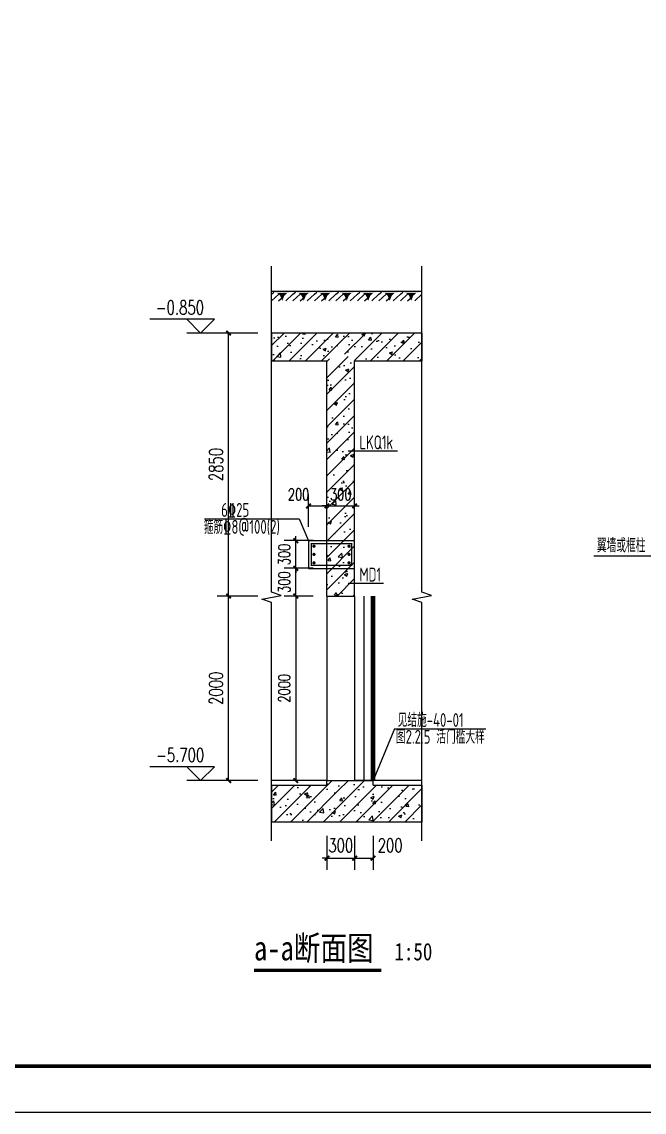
# Model space of a CAD drawing. Extents: x 37906 to 290206, y -18154 to 41246.
# Drawn here: x 90457 to 97199, y 11546 to 23363 of the extents above; entities that cross this region are included whole.
import ezdxf

# ---------------------------------------------------------------- set-up
doc = ezdxf.new("R2010")
doc.units = 0
doc.header["$LTSCALE"] = 1000
doc.header["$MEASUREMENT"] = 0
for name, color, linetype in [('A-面层', 151, 'Continuous'), ('DIM_SYMB', 3, 'Continuous'), ('ECA_TK', 7, 'Continuous'), ('PUB_DIM', 3, 'Continuous'), ('PUB_HATCH', 8, 'Continuous'), ('PUB_TEXT', 7, 'Continuous'), ('REIN', 1, 'Continuous'), ('RF-M', 7, 'Continuous'), ('RF-QT', 30, 'Continuous'), ('SURFACE', 6, 'Continuous'), ('TEXT', 7, 'Continuous'), ('tk', 7, 'Continuous'), ('TWT_DIM', 3, 'Continuous')]:
    doc.layers.add(name, color=color, linetype=linetype)
doc.styles.add('_TCH_DIM', font='SIMPLEX', dxfattribs={"bigfont": 'GBCBIG'})
doc.styles.add('_TCH_DIM_T3', font='SIMPLEX', dxfattribs={"width": 0.705882, "bigfont": 'GBCBIG'})
doc.styles.get("Standard").update_dxf_attribs({"font": 'tssdeng2.shx', "width": 0.7, "bigfont": 'hztxt.shx'})
doc.styles.add('TSSD_Label', font='tssdeng2.shx', dxfattribs={"width": 0.7, "bigfont": 'tssdchn.shx'})
doc.styles.add('TSSD_Rein', font='tssdeng2.shx', dxfattribs={"width": 0.7, "bigfont": 'tssdchn.shx'})
doc.styles.add('TYDG_01', font='', dxfattribs={"width": 0.8})
doc.styles.get('TYDG_01').set_extended_font_data('SimSun')
doc.dimstyles.new('_TCH_ARCH&&50', dxfattribs={"dimtxt": 127.5, "dimasz": 50, "dimexe": 125, "dimexo": 150, "dimgap": 61.25, "dimtad": 1, "dimdec": 0, "dimrnd": 5, "dimzin": 0, "dimdsep": 46, "dimtxsty": '_TCH_DIM_T3', "dimblk": 'ARCHTICK', "dimcen": 0.09, "dimclrt": 7, "dimazin": 2, "dimtfac": 1, "dimtdec": 0, "dimtix": 1, "dimtmove": 2, "dimatfit": 3, "dimfxl": 1, "dimtolj": 1, "dimtzin": 0, "dimarcsym": 0})
doc.dimstyles.new('_TWT_ARCH&&50', dxfattribs={"dimtxt": 148.75, "dimasz": 50, "dimexe": 125, "dimexo": 150, "dimgap": 63.125, "dimtad": 1, "dimdec": 0, "dimzin": 0, "dimdsep": 46, "dimtxsty": '_TCH_DIM_T3', "dimblk": 'ARCHTICK', "dimcen": 0.09, "dimclrt": 7, "dimazin": 2, "dimtfac": 1, "dimtdec": 0, "dimtix": 1, "dimtmove": 2, "dimatfit": 3, "dimfxl": 1, "dimtolj": 1, "dimtzin": 0, "dimarcsym": 0})
pattern_1 = [(45, (-1679384.85, -43969.53), (-88.388348, 88.388348), []), (50, (-1679384.85, -43969.53), (358.63009, -31.376067), [37.5, -412.5]), (355, (-1679384.85, -43969.53), (-69.37567, 376.09607), [30, -330]), (100.4514, (-1679354.97, -43972.15), (289.25469, 344.71977), [31.870095, -350.571056]), (46.1842, (-1679384.85, -43869.53), (533.62052, -82.75951), [56.25, -618.75]), (96.6356, (-1679340.4, -43876.43), (467.33135, 487.05894), [47.80514, -525.8565]), (351.1842, (-1679384.85, -43869.53), (467.33097, 487.0593), [45, -495]), (21, (-1679334.85, -43894.53), (298.453526, -201.309445), [37.5, -412.5]), (326, (-1679334.85, -43894.53), (121.657666, 362.57502), [30, -330]), (71.4514, (-1679309.98, -43911.3), (420.111314, 161.26525), [31.870095, -350.571056]), (37.5, (-1679384.85, -43969.53), (6.079928, 166.446927), [0, -326, 0, -335, 0, -331.25]), (7.5, (-1679384.85, -43969.53), (131.534769, 197.205856), [0, -191, 0, -318.5, 0, -126.25]), (327.5, (-1679496.35, -43969.53), (266.911218, -11.277436), [0, -125, 0, -390, 0, -517.5]), (317.5, (-1679546.35, -43969.53), (291.593085, 50.05249), [0, -162.5, 0, -259, 0, -367.5])]
pattern_2 = [(45, (-1679384.85, -44919.53), (-88.388348, 88.388348), []), (50, (-1679384.85, -44919.53), (358.63009, -31.376067), [37.5, -412.5]), (355, (-1679384.85, -44919.53), (-69.37567, 376.09607), [30, -330]), (100.4514, (-1679354.97, -44922.15), (289.25469, 344.71977), [31.870095, -350.571056]), (46.1842, (-1679384.85, -44819.53), (533.62052, -82.75951), [56.25, -618.75]), (96.6356, (-1679340.4, -44826.43), (467.33135, 487.05894), [47.80514, -525.8565]), (351.1842, (-1679384.85, -44819.53), (467.33097, 487.0593), [45, -495]), (21, (-1679334.85, -44844.53), (298.453526, -201.309445), [37.5, -412.5]), (326, (-1679334.85, -44844.53), (121.657666, 362.57502), [30, -330]), (71.4514, (-1679309.98, -44861.3), (420.111314, 161.26525), [31.870095, -350.571056]), (37.5, (-1679384.85, -44919.53), (6.079928, 166.446927), [0, -326, 0, -335, 0, -331.25]), (7.5, (-1679384.85, -44919.53), (131.534769, 197.205856), [0, -191, 0, -318.5, 0, -126.25]), (327.5, (-1679496.35, -44919.53), (266.911218, -11.277436), [0, -125, 0, -390, 0, -517.5]), (317.5, (-1679546.35, -44919.53), (291.593085, 50.05249), [0, -162.5, 0, -259, 0, -367.5])]

# ---------------------------------------------------------------- blocks, each defined once
blk = doc.blocks.new('10B_A1E图框')
at = {"layer": 'ECA_TK'}
blk.add_lwpolyline([(0, 0), (841, 0), (841, 594), (0, 594)], close=True, dxfattribs=at)
at = {"layer": 'ECA_TK', "const_width": 0.8}
blk.add_lwpolyline([(831, 10), (831, 584), (18, 584), (18, 10)], close=True, dxfattribs=at)
blk = doc.blocks.new('_ArchTick')
at = {"color": 0, "linetype": 'ByBlock', "const_width": 0.4}
blk.add_lwpolyline([(-0.5, -0.5), (0.5, 0.5)], dxfattribs=at)
blk = doc.blocks.new('*D906')
at = {"layer": 'Defpoints', "color": 0, "transparency": 16777216}
for p in [(93762, 14690), (94062, 14690), (94062, 14299)]:
    blk.add_point(p, dxfattribs=at)
at = {"layer": 'TWT_DIM', "color": 0, "lineweight": -2, "transparency": 16777216}
for p, q in [((93762, 14540), (93762, 14174)), ((94062, 14540), (94062, 14174)), ((93762, 14299), (93712, 14299)), ((93762, 14299), (94062, 14299)), ((94062, 14299), (94112, 14299))]:
    blk.add_line(p, q, dxfattribs=at)
at = {"layer": 'TWT_DIM', "color": 0, "lineweight": -2, "transparency": 16777216, "xscale": 50, "yscale": 50, "zscale": 50}
blk.add_blockref('_ArchTick', (93762, 14299), dxfattribs=at)
at = {"layer": 'TWT_DIM', "color": 0, "lineweight": -2, "transparency": 16777216, "xscale": 50, "yscale": 50, "zscale": 50, "rotation": 180}
blk.add_blockref('_ArchTick', (94062, 14299), dxfattribs=at)
at = {"layer": 'TWT_DIM', "color": 7, "transparency": 16777216, "insert": (93912, 14437), "char_height": 148.8, "attachment_point": 5, "style": '_TCH_DIM_T3'}
blk.add_mtext('\\A1;300', dxfattribs=at)
blk = doc.blocks.new('*D907')
at = {"layer": 'Defpoints', "color": 0, "transparency": 16777216}
for p in [(94062, 14690), (94262, 14690), (94262, 14299)]:
    blk.add_point(p, dxfattribs=at)
at = {"layer": 'TWT_DIM', "color": 0, "lineweight": -2, "transparency": 16777216}
for p, q in [((94062, 14540), (94062, 14174)), ((94262, 14540), (94262, 14174)), ((94062, 14299), (94262, 14299))]:
    blk.add_line(p, q, dxfattribs=at)
at = {"layer": 'TWT_DIM', "color": 0, "lineweight": -2, "transparency": 16777216, "xscale": 50, "yscale": 50, "zscale": 50, "rotation": 180}
blk.add_blockref('_ArchTick', (94062, 14299), dxfattribs=at)
at = {"layer": 'TWT_DIM', "color": 0, "lineweight": -2, "transparency": 16777216, "xscale": 50, "yscale": 50, "zscale": 50}
blk.add_blockref('_ArchTick', (94262, 14299), dxfattribs=at)
at = {"layer": 'TWT_DIM', "color": 7, "transparency": 16777216, "insert": (94447, 14437), "char_height": 148.8, "attachment_point": 5, "style": '_TCH_DIM_T3'}
blk.add_mtext('\\A1;200', dxfattribs=at)
blk = doc.blocks.new('*D908')
at = {"layer": 'Defpoints', "color": 0, "transparency": 16777216}
for p in [(92697, 17140), (93162, 17140), (93162, 15140)]:
    blk.add_point(p, dxfattribs=at)
at = {"layer": 'TWT_DIM', "color": 0, "lineweight": -2, "transparency": 16777216}
for p, q in [((93012, 17140), (92572, 17140)), ((92697, 15140), (92697, 17140)), ((93012, 15140), (92572, 15140))]:
    blk.add_line(p, q, dxfattribs=at)
at = {"layer": 'TWT_DIM', "color": 0, "lineweight": -2, "transparency": 16777216, "xscale": 50, "yscale": 50, "zscale": 50}
for p, rotation in [((92697, 17140), 90), ((92697, 15140), 270)]:
    blk.add_blockref('_ArchTick', p, dxfattribs=dict(at, rotation=rotation))
at = {"layer": 'TWT_DIM', "color": 7, "transparency": 16777216, "insert": (92560, 16140), "char_height": 148.8, "attachment_point": 5, "rotation": 90, "style": '_TCH_DIM_T3'}
blk.add_mtext('\\A1;2000', dxfattribs=at)
blk = doc.blocks.new('*D909')
at = {"layer": 'Defpoints', "color": 0, "transparency": 16777216}
for p in [(92697, 19990), (93162, 19990), (93162, 17140)]:
    blk.add_point(p, dxfattribs=at)
at = {"layer": 'TWT_DIM', "color": 0, "lineweight": -2, "transparency": 16777216}
for p, q in [((93012, 19990), (92572, 19990)), ((92697, 17140), (92697, 19990)), ((93012, 17140), (92572, 17140))]:
    blk.add_line(p, q, dxfattribs=at)
at = {"layer": 'TWT_DIM', "color": 0, "lineweight": -2, "transparency": 16777216, "xscale": 50, "yscale": 50, "zscale": 50}
for p, rotation in [((92697, 19990), 90), ((92697, 17140), 270)]:
    blk.add_blockref('_ArchTick', p, dxfattribs=dict(at, rotation=rotation))
at = {"layer": 'TWT_DIM', "color": 7, "transparency": 16777216, "insert": (92560, 18565), "char_height": 148.8, "attachment_point": 5, "rotation": 90, "style": '_TCH_DIM_T3'}
blk.add_mtext('\\A1;2850', dxfattribs=at)
blk = doc.blocks.new('$LinePat$自然土壤')
at = {"color": 0}
for p, q in [((0, -90), (71, -19)), ((0, -300), (211, -89)), ((210, -300), (286, -224)), ((420, -300), (630, -90))]:
    blk.add_line(p, q, dxfattribs=at)
for points in [[(0, 0), (630, 0), (168, -45), (462, -45)], [(168, -45), (462, -45), (252, -132), (378, -132)], [(252, -132), (378, -132), (315, -300)]]:
    blk.add_solid(points, dxfattribs=at)
blk = doc.blocks.new('*D1042')
at = {"layer": 'Defpoints', "color": 0, "transparency": 16777216}
for p in [(93762, 18116), (93562, 17740), (93762, 17740)]:
    blk.add_point(p, dxfattribs=at)
at = {"layer": 'PUB_DIM', "color": 0, "lineweight": -2, "transparency": 16777216}
for p, q in [((93562, 17890), (93562, 18241)), ((93762, 17890), (93762, 18241)), ((93562, 18116), (93762, 18116))]:
    blk.add_line(p, q, dxfattribs=at)
at = {"layer": 'PUB_DIM', "color": 0, "lineweight": -2, "transparency": 16777216, "xscale": 50, "yscale": 50, "zscale": 50, "rotation": 180}
blk.add_blockref('_ArchTick', (93562, 18116), dxfattribs=at)
at = {"layer": 'PUB_DIM', "color": 0, "lineweight": -2, "transparency": 16777216, "xscale": 50, "yscale": 50, "zscale": 50}
blk.add_blockref('_ArchTick', (93762, 18116), dxfattribs=at)
at = {"layer": 'PUB_DIM', "color": 7, "transparency": 16777216, "insert": (93455, 18241), "char_height": 127.5, "attachment_point": 5, "style": '_TCH_DIM_T3'}
blk.add_mtext('\\A1;200', dxfattribs=at)
blk = doc.blocks.new('*D1043')
at = {"layer": 'Defpoints', "color": 0, "transparency": 16777216}
for p in [(94062, 18116), (93762, 17740), (94062, 17740)]:
    blk.add_point(p, dxfattribs=at)
at = {"layer": 'PUB_DIM', "color": 0, "lineweight": -2, "transparency": 16777216}
for p, q in [((93762, 17890), (93762, 18241)), ((94062, 17890), (94062, 18241)), ((93762, 18116), (93712, 18116)), ((93762, 18116), (94062, 18116)), ((94062, 18116), (94112, 18116))]:
    blk.add_line(p, q, dxfattribs=at)
at = {"layer": 'PUB_DIM', "color": 0, "lineweight": -2, "transparency": 16777216, "xscale": 50, "yscale": 50, "zscale": 50}
blk.add_blockref('_ArchTick', (93762, 18116), dxfattribs=at)
at = {"layer": 'PUB_DIM', "color": 0, "lineweight": -2, "transparency": 16777216, "xscale": 50, "yscale": 50, "zscale": 50, "rotation": 180}
blk.add_blockref('_ArchTick', (94062, 18116), dxfattribs=at)
at = {"layer": 'PUB_DIM', "color": 7, "transparency": 16777216, "insert": (93912, 18241), "char_height": 127.5, "attachment_point": 5, "style": '_TCH_DIM_T3'}
blk.add_mtext('\\A1;300', dxfattribs=at)
blk = doc.blocks.new('*D1044')
at = {"layer": 'Defpoints', "color": 0, "transparency": 16777216}
for p in [(93425, 17440), (93762, 17440), (93762, 17140)]:
    blk.add_point(p, dxfattribs=at)
at = {"layer": 'PUB_DIM', "color": 0, "lineweight": -2, "transparency": 16777216}
for p, q in [((93425, 17440), (93425, 17490)), ((93612, 17440), (93300, 17440)), ((93425, 17140), (93425, 17440)), ((93612, 17140), (93300, 17140)), ((93425, 17140), (93425, 17090))]:
    blk.add_line(p, q, dxfattribs=at)
at = {"layer": 'PUB_DIM', "color": 0, "lineweight": -2, "transparency": 16777216, "xscale": 50, "yscale": 50, "zscale": 50}
for p, rotation in [((93425, 17440), 270), ((93425, 17140), 90)]:
    blk.add_blockref('_ArchTick', p, dxfattribs=dict(at, rotation=rotation))
at = {"layer": 'PUB_DIM', "color": 7, "transparency": 16777216, "insert": (93300, 17290), "char_height": 127.5, "attachment_point": 5, "rotation": 90, "style": '_TCH_DIM_T3'}
blk.add_mtext('\\A1;300', dxfattribs=at)
blk = doc.blocks.new('*D1045')
at = {"layer": 'Defpoints', "color": 0, "transparency": 16777216}
for p in [(93425, 17740), (93762, 17740), (93762, 17440)]:
    blk.add_point(p, dxfattribs=at)
at = {"layer": 'PUB_DIM', "color": 0, "lineweight": -2, "transparency": 16777216}
for p, q in [((93612, 17740), (93300, 17740)), ((93425, 17740), (93425, 17790)), ((93425, 17440), (93425, 17740)), ((93612, 17440), (93300, 17440)), ((93425, 17440), (93425, 17390))]:
    blk.add_line(p, q, dxfattribs=at)
at = {"layer": 'PUB_DIM', "color": 0, "lineweight": -2, "transparency": 16777216, "xscale": 50, "yscale": 50, "zscale": 50}
for p, rotation in [((93425, 17740), 270), ((93425, 17440), 90)]:
    blk.add_blockref('_ArchTick', p, dxfattribs=dict(at, rotation=rotation))
at = {"layer": 'PUB_DIM', "color": 7, "transparency": 16777216, "insert": (93300, 17590), "char_height": 127.5, "attachment_point": 5, "rotation": 90, "style": '_TCH_DIM_T3'}
blk.add_mtext('\\A1;300', dxfattribs=at)
blk = doc.blocks.new('*D1046')
at = {"layer": 'Defpoints', "color": 0, "transparency": 16777216}
for p in [(93762, 17140), (93425, 15140), (93762, 15140)]:
    blk.add_point(p, dxfattribs=at)
at = {"layer": 'PUB_DIM', "color": 0, "lineweight": -2, "transparency": 16777216}
for p, q in [((93612, 17140), (93300, 17140)), ((93425, 17140), (93425, 15140)), ((93612, 15140), (93300, 15140))]:
    blk.add_line(p, q, dxfattribs=at)
at = {"layer": 'PUB_DIM', "color": 0, "lineweight": -2, "transparency": 16777216, "xscale": 50, "yscale": 50, "zscale": 50}
for p, rotation in [((93425, 17140), 90), ((93425, 15140), 270)]:
    blk.add_blockref('_ArchTick', p, dxfattribs=dict(at, rotation=rotation))
at = {"layer": 'PUB_DIM', "color": 7, "transparency": 16777216, "insert": (93300, 16140), "char_height": 127.5, "attachment_point": 5, "rotation": 90, "style": '_TCH_DIM_T3'}
blk.add_mtext('\\A1;2000', dxfattribs=at)

msp = doc.modelspace()

# ---------------------------------------------------------------- hatches: boundary and pattern name
at = {"layer": 'PUB_HATCH'}
h = msp.add_hatch(dxfattribs=at)
h.set_pattern_fill('钢筋混凝土', color=256, scale=50, style=0)
h.set_pattern_definition(pattern_1)
h.paths.add_polyline_path([(93161.7, 19689.7), (93761.7, 19689.7), (93911.7, 19789.7), (93911.7, 19989.7), (93161.7, 19989.7)])
h = msp.add_hatch(dxfattribs=at)
h.set_pattern_fill('钢筋混凝土', color=256, scale=50, style=0)
h.set_pattern_definition(pattern_1)
h.paths.add_polyline_path([(93911.7, 19789.7), (94061.7, 19689.7), (94791.3, 19689.7), (94791.3, 19989.7), (93911.7, 19989.7)])
h = msp.add_hatch(dxfattribs=at)
h.set_pattern_fill('钢筋混凝土', color=256, scale=50, style=0)
h.set_pattern_definition(pattern_2)
h.paths.add_polyline_path([(94061.7, 17139.7), (94061.7, 19689.7), (93911.7, 19789.7), (93761.7, 19689.7), (93761.7, 17139.7)])
h = msp.add_hatch(dxfattribs=at)
h.set_pattern_fill('钢筋混凝土', color=256, scale=50, style=0)
h.set_pattern_definition(pattern_2)
h.paths.add_polyline_path([(93995, 14956.4), (94261.7, 15089.7), (94261.7, 15139.7), (93761.7, 15139.7), (93761.7, 15089.7)])
h = msp.add_hatch(dxfattribs=at)
h.set_pattern_fill('钢筋混凝土', color=256, scale=50, style=0)
h.set_pattern_definition(pattern_2)
h.paths.add_polyline_path([(93161.7, 14689.7), (93961.7, 14689.7), (93995, 14956.4), (93761.7, 15089.7), (93161.7, 15089.7)])
h = msp.add_hatch(dxfattribs=at)
h.set_pattern_fill('钢筋混凝土', color=256, scale=50, style=0)
h.set_pattern_definition(pattern_2)
h.paths.add_polyline_path([(93995, 14956.4), (93961.7, 14689.7), (94791.3, 14689.7), (94791.3, 15089.7), (94261.7, 15089.7)])

# ---------------------------------------------------------------- linework, layer by layer
for p, q in [((94526, 18708.8), (93992.8, 18708.9)), ((94376.1, 17275.8), (93992.8, 17275.9))]:
    msp.add_line(p, q)
at = {"layer": 'A-面层'}
for points in [[(93761.7, 15139.7), (93161.7, 15139.7)], [(94791.3, 15139.7), (94061.7, 15139.7)]]:
    msp.add_lwpolyline(points, dxfattribs=at)
at = {"layer": 'DIM_SYMB'}
msp.add_line((97432.3, 17572.1), (96653.4, 17572.1), dxfattribs=at)
for points in [[(93161.7, 14485.6), (93161.7, 17069), (93056.7, 17107.2), (93266.7, 17144.3), (93161.7, 17181.5), (93161.7, 20714.9)], [(94791.3, 14485.6), (94791.3, 17069), (94686.3, 17107.2), (94896.3, 17144.3), (94791.3, 17181.5), (94791.3, 20714.9)]]:
    msp.add_lwpolyline(points, dxfattribs=at)
at = {"layer": 'DIM_SYMB', "lineweight": -3, "const_width": 35}
msp.add_lwpolyline([(92971.7, 13083.1), (94353.1, 13083.1)], dxfattribs=at)
at = {"layer": 'PUB_DIM'}
for p, q in [((92543.8, 20139.7), (91843.8, 20139.7)), ((92393.8, 19989.7), (92243.8, 20139.7)), ((92393.8, 19989.7), (92543.8, 20139.7)), ((92743.8, 19989.7), (92243.8, 19989.7)), ((92543.8, 15289.7), (91843.8, 15289.7)), ((92393.8, 15139.7), (92243.8, 15289.7)), ((92393.8, 15139.7), (92543.8, 15289.7)), ((92743.8, 15139.7), (92243.8, 15139.7))]:
    msp.add_line(p, q, dxfattribs=at)
at = {"layer": 'REIN', "const_width": 15}
msp.add_lwpolyline([(94029.2, 17707.2), (94029.2, 17472.2), (93594.2, 17472.2), (93594.2, 17707.2)], close=True, dxfattribs=at)
at = {"layer": 'REIN', "const_width": 17.5}
for points in [[(93630.5, 17679.5, -1), (93613, 17679.5, -1)], [(93630.5, 17591.4, -1), (93613, 17591.4, -1)], [(93992.9, 17679.5, 1), (94010.4, 17679.5, 1)], [(93992.9, 17591.4, 1), (94010.4, 17591.4, 1)], [(93630.5, 17499.5, -1), (93613, 17499.5, -1)], [(93992.9, 17499.5, 1), (94010.4, 17499.5, 1)]]:
    msp.add_lwpolyline(points, format="xyb", close=True, dxfattribs=at)
at = {"layer": 'RF-M'}
for p, q in [((93761.7, 17139.7), (93761.7, 15139.7)), ((94061.7, 17139.7), (94061.7, 15139.7)), ((94161.7, 17139.7), (94161.7, 15139.7)), ((94261.7, 17139.7), (94261.7, 15139.7))]:
    msp.add_line(p, q, dxfattribs=at)
at = {"layer": 'RF-M', "const_width": 50}
msp.add_lwpolyline([(94261.7, 17139.7), (94261.7, 15139.7)], dxfattribs=at)
at = {"layer": 'RF-QT'}
for p, q in [((94791.3, 19989.7), (93161.7, 19989.7)), ((93161.7, 19989.7), (93161.7, 19689.7)), ((94791.3, 19989.7), (94791.3, 19689.7)), ((93161.7, 19689.7), (93761.7, 19689.7)), ((93761.7, 17139.7), (93761.7, 19689.7)), ((94061.7, 19689.7), (94791.3, 19689.7)), ((94061.7, 17139.7), (94061.7, 19689.7)), ((93761.7, 17139.7), (94061.7, 17139.7)), ((93761.7, 15089.7), (93761.7, 15139.7)), ((93761.7, 15139.7), (94261.7, 15139.7)), ((94261.7, 15089.7), (94261.7, 15139.7)), ((93161.7, 15089.7), (93761.7, 15089.7)), ((93161.7, 15089.7), (93161.7, 14689.7)), ((94261.7, 15089.7), (94791.3, 15089.7)), ((94791.3, 15089.7), (94791.3, 14689.7)), ((94791.3, 14689.7), (93161.7, 14689.7))]:
    msp.add_line(p, q, dxfattribs=at)
at = {"layer": 'SURFACE'}
msp.add_line((94791.3, 20439.7), (93161.7, 20439.7), dxfattribs=at)
at = {"layer": 'TEXT'}
for p, q in [((92437, 17977), (93461.7, 17977)), ((93461.7, 17977), (93561.7, 17739.7))]:
    msp.add_line(p, q, dxfattribs=at)
at = {"layer": 'TEXT', "color": 4}
for q in [(94261.7, 15140.3), (95484, 15702.3)]:
    msp.add_line((94492.3, 15702.3), q, dxfattribs=at)
at = {"layer": 'TEXT'}
msp.add_lwpolyline([(93561.7, 17439.7), (94061.7, 17439.7), (94061.7, 17739.7), (93561.7, 17739.7)], close=True, dxfattribs=at)

# ---------------------------------------------------------------- block references
at = {"layer": 'SURFACE', "color": 8, "xscale": 0.3695249676388078, "yscale": 0.3333333333333333, "zscale": 0.3333333333333333}
for p in [(93161.7, 20439.4), (93394.5, 20439.4), (93627.3, 20439.4), (93860.1, 20439.4), (94092.9, 20439.4), (94325.7, 20439.4), (94558.5, 20439.4)]:
    msp.add_blockref('$LinePat$自然土壤', p, dxfattribs=at)
at = {"layer": 'tk', "xscale": 50, "yscale": 50, "zscale": 50}
msp.add_blockref('10B_A1E图框', (79956.2, 11546.3), dxfattribs=at)

# ---------------------------------------------------------------- texts
at = {"width": 0.7}
for s, p in [('LKQ1k', (94114.9, 18730)), ('MD1', (94114.9, 17297))]:
    msp.add_text(s, height=150, rotation=359.99028, dxfattribs=at).set_placement(p)
at = {"layer": 'PUB_TEXT'}
for s, height, style, width, p in [('-0.850', 148.75, '_TCH_DIM', 0.705882, (91908.3, 20192.2)), ('-5.700', 148.75, '_TCH_DIM', 0.705882, (91911.3, 15342.2)), ('a-a断面图', 264.35, 'TYDG_01', 0.8, (92971.7, 13191.5)), ('1:50', 188.82, 'TYDG_01', 0.8, (94493.1, 13191.5))]:
    msp.add_text(s, height=height, dxfattribs=dict(at, style=style, width=width)).set_placement(p)
at = {"layer": 'TEXT', "color": 4, "ltscale": 100, "style": 'TSSD_Rein', "width": 0.7}
for s, p in [('6\x8425', (92616.5, 17997.8)), ('箍筋\x848@100(2)', (92427.9, 17814.4)), ('见结施-40-01', (94528.6, 15721.3)), ('图2.2.5 活门槛大样', (94509.5, 15539.4))]:
    msp.add_text(s, height=150, dxfattribs=at).set_placement(p)
at = {"layer": 'TEXT', "ltscale": 99, "style": 'TSSD_Label', "width": 0.7}
msp.add_text('翼墙或框柱', height=150, rotation=0.00001, dxfattribs=at).set_placement((96687, 17613.2))

# ---------------------------------------------------------------- dimensions: what is measured, and where the dimension line sits
at = {"layer": 'PUB_DIM'}
dim = msp.add_linear_dim(base=(93761.7, 18116.2), p1=(93561.7, 17739.7), p2=(93761.7, 17739.7), angle=0, dimstyle='_TCH_ARCH&&50', dxfattribs=at)
dim.commit()
dim.dimension.update_dxf_attribs({"geometry": '*D1042', "text_midpoint": (93454.6, 18241.2), "dimtype": 161})
for p1, p2, distance, picture, middle in [((93761.7, 17739.7), (94061.7, 17739.7), 376.4, '*D1043', (93911.7, 18241.2)), ((93761.7, 17439.7), (93761.7, 17739.7), 336.6, '*D1045', (93300.1, 17589.7)), ((93761.7, 17139.7), (93761.7, 17439.7), 336.6, '*D1044', (93300.1, 17289.7)), ((93761.7, 17139.7), (93761.7, 15139.7), -336.6, '*D1046', (93300.1, 16139.7))]:
    dim = msp.add_aligned_dim(p1=p1, p2=p2, distance=distance, dimstyle='_TCH_ARCH&&50', dxfattribs=at)
    dim.commit()
    dim.dimension.update_dxf_attribs({"geometry": picture, "text_midpoint": middle})
at = {"layer": 'TWT_DIM'}
for p1, p2, distance, picture, middle in [((93161.7, 17139.7), (93161.7, 19989.7), 464.6, '*D909', (92559.6, 18564.7)), ((93161.7, 15139.7), (93161.7, 17139.7), 464.6, '*D908', (92559.6, 16139.7)), ((93761.7, 14689.7), (94061.7, 14689.7), -390.3, '*D906', (93911.7, 14436.9))]:
    dim = msp.add_aligned_dim(p1=p1, p2=p2, distance=distance, dimstyle='_TWT_ARCH&&50', dxfattribs=at)
    dim.commit()
    dim.dimension.update_dxf_attribs({"geometry": picture, "text_midpoint": middle})
dim = msp.add_linear_dim(base=(94261.7, 14299.4), p1=(94061.7, 14689.7), p2=(94261.7, 14689.7), angle=0, dimstyle='_TWT_ARCH&&50', dxfattribs=at)
dim.commit()
dim.dimension.update_dxf_attribs({"geometry": '*D907', "text_midpoint": (94446.7, 14436.9), "dimtype": 161})

doc.saveas('drawing.dxf')
